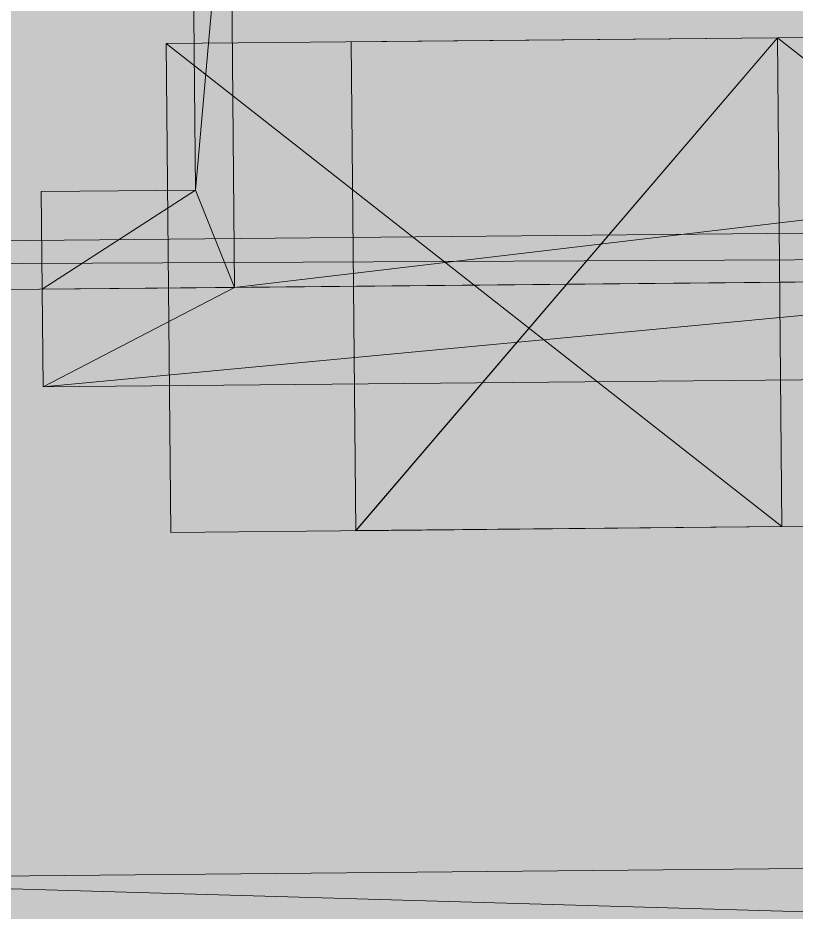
# Model space of a CAD drawing. Header units: millimetres. Extents: x -284281 to 1648660, y -821378 to -151356.
# Drawn here: x 162234.81 to 162273, y -271277.9 to -271233.99 of the extents above; entities that cross this region are included whole.
import ezdxf

# ---------------------------------------------------------------- set-up
doc = ezdxf.new("R2010")
doc.units = ezdxf.units.MM
doc.header["$MEASUREMENT"] = 0

# ---------------------------------------------------------------- blocks, each defined once
blk = doc.blocks.new('Forme_115_1')
at = {"color": 7, "linetype": 'Continuous', "lineweight": 20, "flags": 128}
blk.add_lwpolyline([(162251.167, -271235.169), (162272.082, -271234.971)], dxfattribs=at)
blk = doc.blocks.new('Forme_117_1')
at = {"color": 7, "linetype": 'Continuous', "lineweight": 20, "flags": 128}
for points in [[(162530.853, -271273.321), (162218.087, -271276.285), (162215.341, -271276.491), (162212.263, -271277.132), (162209.297, -271278.168), (162206.49, -271279.587), (162203.891, -271281.363), (162201.558, -271283.449), (162199.505, -271285.833), (162197.778, -271288.465), (162196.424, -271291.298), (162195.433, -271294.284), (162194.85, -271297.374), (162194.696, -271300.111), (162197.432, -271588.89)], [(162218.087, -271276.285), (162530.571, -271285.325), (162532.144, -271285.418), (162533.683, -271285.703), (162535.175, -271286.193), (162536.586, -271286.876), (162537.902, -271287.739), (162539.088, -271288.76), (162540.143, -271289.926), (162541.019, -271291.226), (162541.729, -271292.623), (162542.247, -271294.106), (162542.573, -271295.651), (162542.684, -271297.21), (162545.412, -271585.197), (162545.622, -271606.004)]]:
    blk.add_lwpolyline(points, dxfattribs=at)
blk = doc.blocks.new('Forme_118_1')
at = {"color": 7, "linetype": 'Continuous', "lineweight": 20, "flags": 128}
for points in [[(162243.52, -271242.442), (162243.292, -271218.443)], [(162245.222, -271223.225), (162243.52, -271242.442)], [(162245.449, -271247.224), (162245.222, -271223.225)], [(162235.96, -271242.514), (162243.52, -271242.442)], [(162236.051, -271252.113), (162236.005, -271247.313), (162235.96, -271242.514)], [(162243.52, -271242.442), (162236.005, -271247.313)], [(162245.449, -271247.224), (162243.52, -271242.442)], [(162283.232, -271242.751), (162245.449, -271247.224)], [(162236.005, -271247.313), (162245.449, -271247.224), (162283.271, -271246.866), (162292.727, -271246.776)], [(162292.727, -271246.776), (162236.051, -271252.113)], [(162245.449, -271247.224), (162236.051, -271252.113)], [(162292.772, -271251.576), (162236.051, -271252.113)]]:
    blk.add_lwpolyline(points, dxfattribs=at)
blk = doc.blocks.new('Forme_120_1')
at = {"color": 7, "linetype": 'Continuous', "lineweight": 20, "flags": 128}
blk.add_lwpolyline([(161976.446, -271247.372), (162502.887, -271242.385)], dxfattribs=at)
blk = doc.blocks.new('Forme_121_1')
at = {"color": 7, "linetype": 'Continuous', "lineweight": 20, "flags": 128}
for points in [[(162503.858, -271244.776), (161983.397, -271247.243)], [(162503.858, -271244.776), (161983.42, -271249.706)]]:
    blk.add_lwpolyline(points, dxfattribs=at)
blk = doc.blocks.new('Forme_126_1')
at = {"color": 7, "linetype": 'Continuous', "lineweight": 20, "flags": 128}
for points in [[(162272.082, -271234.971), (162302.081, -271234.687)], [(162302.308, -271258.686), (162302.081, -271234.687)], [(162251.167, -271235.169), (162272.082, -271234.971)], [(162251.394, -271259.168), (162251.167, -271235.169)], [(162272.082, -271234.971), (162251.394, -271259.168)], [(162302.308, -271258.686), (162272.082, -271234.971)], [(162272.31, -271258.97), (162272.082, -271234.971)], [(162251.394, -271259.168), (162272.31, -271258.97)], [(162272.31, -271258.97), (162302.308, -271258.686)]]:
    blk.add_lwpolyline(points, dxfattribs=at)
blk = doc.blocks.new('Forme_127_1')
at = {"color": 7, "linetype": 'Continuous', "lineweight": 20, "flags": 128}
for points in [[(162272.082, -271234.971), (162242.084, -271235.255)], [(162272.31, -271258.97), (162242.084, -271235.255)], [(162242.084, -271235.255), (162242.311, -271259.254)], [(162272.31, -271258.97), (162272.082, -271234.971)], [(162242.311, -271259.254), (162272.31, -271258.97)]]:
    blk.add_lwpolyline(points, dxfattribs=at)

msp = doc.modelspace()

# ---------------------------------------------------------------- hatches: boundary and pattern name
at = {"linetype": 'Continuous', "lineweight": 0, "true_color": 0x6f6f6f}
h = msp.add_hatch(color=8, dxfattribs=at)
h.paths.add_polyline_path([(141848.4421, -295062.57111), (269220.82107, -293826.86817), (269220.82107, -270902.73426), (268763.04853, -270902.73426), (254213.59981, -271040.57524), (254213.59981, -163437.63526), (153156.19977, -163437.63526), (153156.19977, -271040.57524), (153182.9625, -271040.57014), (153183.14559, -272000.51417, -0.40942736), (149183.68145, -275935.04226), (141848.4421, -275935.04226)])
h.paths.add_polyline_path([(158435.58359, -260639.95299), (155145.58359, -260639.95299), (155145.58359, -248364.9528), (155145.58359, -243089.97435), (155145.58359, -242189.97435), (158435.58359, -242189.97435)], flags=0)
h.paths.add_polyline_path([(161503.43335, -171995.57011), (161503.43335, -193810.57122), (161503.43335, -230015.57011), (161503.43335, -260810.57129), (196775.04197, -260810.57129), (196775.04197, -222495.57011), (186955.54197, -222495.57011), (186955.54197, -218295.57011), (196754.55038, -218295.57011), (196754.55038, -208495.57004), (196754.55038, -204495.57011), (193355.54197, -204495.57011), (193355.54197, -195161.53481), (195576.03357, -195161.53481), (195576.03357, -189810.57129), (217850.06795, -189810.57129), (217850.06795, -262266.88531), (245610.04479, -262266.88531), (245610.04479, -253395.57129), (245626.03357, -253395.57129), (246426.03357, -253395.57129), (247826.03357, -253395.57129), (247826.03357, -248005.57129), (247826.03357, -246605.57129), (245626.03357, -246605.57129), (245610.04479, -246605.57129), (245610.04479, -171995.57011), (212806.27958, -171995.57011)], flags=0)
h.paths.add_polyline_path([(162737.04244, -269433.91257, -0.09031866), (162858.77258, -268727.62319, -0.20144873), (163912.63869, -267592.73981, -0.10421145), (164718.00561, -267415.05524), (165317.97869, -267409.37112, -0.10404461), (166125.35422, -267571.24421, -0.23825546), (167284.25653, -268953.31764, -0.05518862), (167336.83602, -269390.33428), (167338.93075, -269611.43843), (167351.04633, -270890.26697), (167092.5827, -271892.76052, -0.26794919), (165370.08316, -272909.1243), (164770.11009, -272914.80843, -0.19371746), (163379.25202, -272370.18517, -0.07056876), (163028.66346, -271931.26196, -0.1316525), (162751.25276, -270933.84526)], flags=0)
h.paths.add_polyline_path([(175327.75206, -275599.00212, -0.4157911), (173316.98603, -273599.0311), (173316.98603, -273452.05237), (173330.48786, -267377.82411, -0.3805567), (175316.98603, -265609.82626), (175394.71409, -265609.82626), (175394.71409, -270609.82626), (190394.71409, -270609.82626), (190394.71409, -265609.82626), (195356.19118, -265609.82626, -0.41421356), (196856.19118, -267109.82626), (196856.19118, -273660.69924, -0.34550161), (195137.28541, -275433.43196)], flags=0)
h.paths.add_polyline_path([(205510.09252, -271504.08297, -0.13447393), (205230.94767, -270484.93746), (205230.94767, -268984.93746, -0.41421356), (207230.94767, -266984.93746), (207830.94767, -266984.93746, -0.41421356), (209830.94767, -268984.93746), (209830.94767, -270484.93746, -0.12882035), (209574.03043, -271465.58136, -0.27093629), (207830.94767, -272484.93746), (207230.94767, -272484.93746, -0.26498)], flags=0)
h.paths.add_polyline_path([(217862.68721, -273329.32486), (217869.94938, -267730.33623, -0.09856151), (218100.71805, -266943.72092), (218117.68082, -266951.54513, -0.258849), (219955.479, -265605.82722), (219953.14148, -265587.29374), (220637.56856, -265587.29374), (220637.56856, -265687.29374), (220637.56856, -270687.29374), (250537.56856, -270687.29374), (250537.56856, -265687.29374), (252208.00356, -265687.29374), (254186.29382, -265687.29374), (254186.29382, -267687.29374), (254186.29382, -271062.25464, 0.00134576), (254186.3228, -271073.02067), (254197.20856, -273095.23292, -0.41421356), (252208.00356, -275105.96997), (243484.53401, -275105.96997, -0.00518896), (243431.43827, -275116.10287), (235447.992, -275196.19066), (220071.01237, -275253.23979, -0.38655333), (217873.0891, -273475.38502, -0.02518922)], flags=0)

# ---------------------------------------------------------------- linework, layer by layer
at = {"color": 7, "linetype": 'Continuous', "lineweight": 20, "flags": 128}
for points in [[(162243.51966, -271242.44207), (162243.29229, -271218.44315)], [(162245.22168, -271223.22509), (162243.51966, -271242.44207)], [(162245.44905, -271247.22401), (162245.22168, -271223.22509)], [(162272.08217, -271234.97115), (162302.08083, -271234.68694)], [(162272.08217, -271234.97115), (162242.08351, -271235.25536)], [(162272.30954, -271258.97007), (162242.08351, -271235.25536)], [(162242.08351, -271235.25536), (162242.31088, -271259.25428)], [(162251.16711, -271235.1693), (162272.08217, -271234.97115)], [(162251.39447, -271259.16822), (162251.16711, -271235.1693)], [(162272.08217, -271234.97115), (162251.39447, -271259.16822)], [(162302.3082, -271258.68587), (162272.08217, -271234.97115)], [(162272.30954, -271258.97007), (162272.08217, -271234.97115)], [(162272.30954, -271258.97007), (162272.08217, -271234.97115)], [(161976.44632, -271247.37242), (162502.88682, -271242.38494)], [(162235.96, -271242.51369), (162243.51966, -271242.44207)], [(162236.05094, -271252.11326), (162236.00547, -271247.31348), (162235.96, -271242.51369)], [(162243.51966, -271242.44207), (162236.00547, -271247.31348)], [(162245.44905, -271247.22401), (162243.51966, -271242.44207)], [(162283.23238, -271242.75076), (162245.44905, -271247.22401)], [(162503.85751, -271244.77586), (161983.39709, -271247.24298)], [(162503.85751, -271244.77586), (161983.42042, -271249.70646)], [(162236.00547, -271247.31348), (162245.44905, -271247.22401), (162283.27136, -271246.86568), (162292.72694, -271246.7761)], [(162292.72694, -271246.7761), (162236.05094, -271252.11326)], [(162245.44905, -271247.22401), (162236.05094, -271252.11326)], [(162292.77241, -271251.57588), (162236.05094, -271252.11326)], [(162242.31088, -271259.25428), (162272.30954, -271258.97007)], [(162251.39447, -271259.16822), (162272.30954, -271258.97007)], [(162272.30954, -271258.97007), (162302.3082, -271258.68587)], [(162530.85316, -271273.32139), (162218.08712, -271276.28453), (162215.34095, -271276.49055), (162212.26288, -271277.13174), (162209.29657, -271278.16789), (162206.48988, -271279.58654), (162203.89059, -271281.36325), (162201.55825, -271283.44944), (162199.50474, -271285.833), (162197.7776, -271288.46548), (162196.42438, -271291.29843), (162195.43262, -271294.28395), (162194.84986, -271297.37361), (162194.69579, -271300.1112), (162197.43167, -271588.89024)], [(162218.08712, -271276.28453), (162530.57086, -271285.32461), (162532.14381, -271285.41771), (162533.68258, -271285.70314), (162535.17529, -271286.19303), (162536.58582, -271286.87569), (162537.90206, -271287.73926), (162539.08779, -271288.76008), (162540.14288, -271289.92613), (162541.01924, -271291.22589), (162541.72851, -271292.62323), (162542.24658, -271294.10639), (162542.57323, -271295.65137), (162542.684, -271297.21039), (162545.41238, -271585.19747), (162545.62151, -271606.00442)]]:
    msp.add_lwpolyline(points, dxfattribs=at)

# ---------------------------------------------------------------- block references
at = {"linetype": 'Continuous', "lineweight": 0}
for name in ['Forme_118_1', 'Forme_121_1', 'Forme_120_1', 'Forme_126_1', 'Forme_127_1', 'Forme_115_1', 'Forme_117_1']:
    msp.add_blockref(name, (0, 0), dxfattribs=at)

doc.saveas('drawing.dxf')
